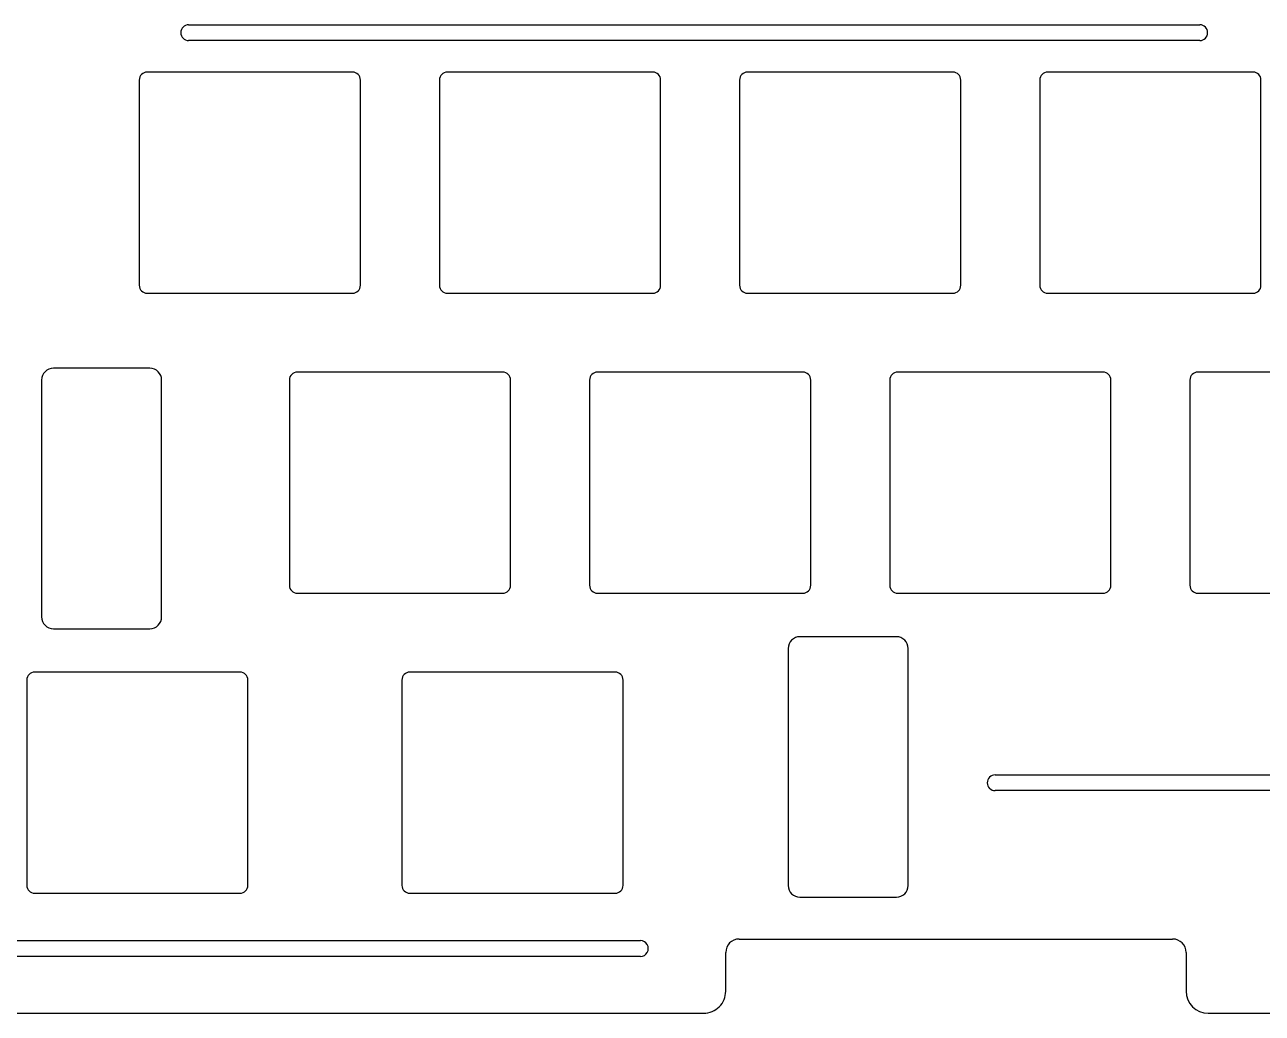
# Model space of a CAD drawing. Header units: inches. Extents: x -191 to 224, y -63 to 76.
# Drawn here: x -144.3 to -65.9, y -62.7 to -0.1 of the extents above; entities that cross this region are included whole.
import ezdxf

# ---------------------------------------------------------------- set-up
doc = ezdxf.new("R2010")
doc.units = ezdxf.units.IN
doc.header["$LTSCALE"] = 1.21
doc.header["$MEASUREMENT"] = 0
doc.layers.get('0').update_dxf_attribs({"linetype": 'CONTINUOUS'})

msp = doc.modelspace()

# ---------------------------------------------------------------- linework, layer by layer
at = {"color": 7, "linetype": 'Continuous'}
for p, q in [((-133.90476, -0.0551), (-69.90476, -0.0551)), ((-69.90476, -1.0551), (-133.90476, -1.0551)), ((-123.52838, -3.05498), (-136.52838, -3.05498)), ((-104.52838, -3.05498), (-117.52838, -3.05498)), ((-85.52838, -3.05498), (-98.52838, -3.05498)), ((-66.52838, -3.05498), (-79.52838, -3.05498)), ((-137.02838, -3.55498), (-137.02838, -16.55498)), ((-123.02838, -16.55498), (-123.02838, -3.55498)), ((-118.02838, -3.55498), (-118.02838, -16.55498)), ((-104.02838, -16.55498), (-104.02838, -3.55498)), ((-99.02838, -3.55498), (-99.02838, -16.55498)), ((-85.02838, -16.55498), (-85.02838, -3.55498)), ((-80.02838, -3.55498), (-80.02838, -16.55498)), ((-66.02838, -16.55498), (-66.02838, -3.55498)), ((-136.52838, -17.05498), (-123.52838, -17.05498)), ((-117.52838, -17.05498), (-104.52838, -17.05498)), ((-98.52838, -17.05498), (-85.52838, -17.05498)), ((-79.52838, -17.05498), (-66.52838, -17.05498)), ((-136.36538, -21.80529), (-142.46538, -21.80529)), ((-143.21538, -22.55529), (-143.21538, -37.55529)), ((-135.61538, -37.55529), (-135.61538, -22.55529)), ((-127.52838, -22.554), (-127.52838, -35.554)), ((-114.02838, -22.054), (-127.02838, -22.054)), ((-113.52838, -35.554), (-113.52838, -22.554)), ((-108.52838, -22.554), (-108.52838, -35.554)), ((-95.02838, -22.054), (-108.02838, -22.054)), ((-94.52838, -35.554), (-94.52838, -22.554)), ((-89.52838, -22.554), (-89.52838, -35.554)), ((-76.02838, -22.054), (-89.02838, -22.054)), ((-75.52838, -35.554), (-75.52838, -22.554)), ((-70.52838, -22.554), (-70.52838, -35.554)), ((-57.02838, -22.054), (-70.02838, -22.054)), ((-127.02838, -36.054), (-114.02838, -36.054)), ((-108.02838, -36.054), (-95.02838, -36.054)), ((-89.02838, -36.054), (-76.02838, -36.054)), ((-70.02838, -36.054), (-57.02838, -36.054)), ((-142.46538, -38.30529), (-136.36538, -38.30529)), ((-89.10833, -38.80644), (-95.20833, -38.80644)), ((-95.95833, -39.55644), (-95.95833, -54.55644)), ((-88.35833, -54.55644), (-88.35833, -39.55644)), ((-130.65335, -41.05381), (-143.65335, -41.05381)), ((-106.90337, -41.054), (-119.90337, -41.054)), ((-144.15335, -41.55381), (-144.15335, -54.55381)), ((-130.15335, -54.55381), (-130.15335, -41.55381)), ((-120.40337, -41.554), (-120.40337, -54.554)), ((-106.40337, -54.554), (-106.40337, -41.554)), ((-82.85833, -47.55681), (-54.65335, -47.55681)), ((-54.65335, -48.55681), (-82.85833, -48.55681)), ((-143.65335, -55.05381), (-130.65335, -55.05381)), ((-119.90337, -55.054), (-106.90337, -55.054)), ((-95.20833, -55.30644), (-89.10833, -55.30644)), ((-99.05895, -57.95384), (-71.6201, -57.95384)), ((-152.30895, -58.05376), (-105.30895, -58.05376)), ((-105.30895, -59.05384), (-152.30895, -59.05384)), ((-99.90895, -61.25384), (-99.90895, -58.80384)), ((-70.7701, -58.80384), (-70.7701, -61.25384)), ((-156.30895, -62.65384), (-101.30895, -62.65384)), ((-69.3701, -62.65384), (-14.3701, -62.65384))]:
    msp.add_line(p, q, dxfattribs=at)
for centre, radius, start, end in [((-133.90476, -0.5551), 0.5, 90, 270), ((-69.90476, -0.5551), 0.5, 270, 90), ((-136.52838, -3.55498), 0.5, 90, 180), ((-123.52838, -3.55498), 0.5, 0, 90), ((-117.52838, -3.55498), 0.5, 90, 180), ((-104.52838, -3.55498), 0.5, 0, 90), ((-98.52838, -3.55498), 0.5, 90, 180), ((-85.52838, -3.55498), 0.5, 0, 90), ((-79.52838, -3.55498), 0.5, 90, 180), ((-66.52838, -3.55498), 0.5, 0, 90), ((-136.52838, -16.55498), 0.5, 180, 270), ((-123.52838, -16.55498), 0.5, 270, 0), ((-117.52838, -16.55498), 0.5, 180, 270), ((-104.52838, -16.55498), 0.5, 270, 0), ((-98.52838, -16.55498), 0.5, 180, 270), ((-85.52838, -16.55498), 0.5, 270, 0), ((-79.52838, -16.55498), 0.5, 180, 270), ((-66.52838, -16.55498), 0.5, 270, 0), ((-142.46538, -22.55529), 0.75, 90, 180), ((-136.36538, -22.55529), 0.75, 0, 90), ((-127.02838, -22.554), 0.5, 90, 180), ((-114.02838, -22.554), 0.5, 0, 90), ((-108.02838, -22.554), 0.5, 90, 180), ((-95.02838, -22.554), 0.5, 0, 90), ((-89.02838, -22.554), 0.5, 90, 180), ((-76.02838, -22.554), 0.5, 0, 90), ((-70.02838, -22.554), 0.5, 90, 180), ((-127.02838, -35.554), 0.5, 180, 270), ((-114.02838, -35.554), 0.5, 270, 0), ((-108.02838, -35.554), 0.5, 180, 270), ((-95.02838, -35.554), 0.5, 270, 0), ((-89.02838, -35.554), 0.5, 180, 270), ((-76.02838, -35.554), 0.5, 270, 0), ((-70.02838, -35.554), 0.5, 180, 270), ((-142.46538, -37.55529), 0.75, 180, 270), ((-136.36538, -37.55529), 0.75, 270, 0), ((-95.20833, -39.55644), 0.75, 90, 180), ((-89.10833, -39.55644), 0.75, 0, 90), ((-143.65335, -41.55381), 0.5, 90, 180), ((-130.65335, -41.55381), 0.5, 0, 90), ((-119.90337, -41.554), 0.5, 90, 180), ((-106.90337, -41.554), 0.5, 0, 90), ((-82.85833, -48.05681), 0.5, 90, 270), ((-143.65335, -54.55381), 0.5, 180, 270), ((-130.65335, -54.55381), 0.5, 270, 0), ((-119.90337, -54.554), 0.5, 180, 270), ((-106.90337, -54.554), 0.5, 270, 0), ((-95.20833, -54.55644), 0.75, 180, 270), ((-89.10833, -54.55644), 0.75, 270, 0), ((-99.05895, -58.80384), 0.85, 90, 180), ((-71.6201, -58.80384), 0.85, 0, 90), ((-105.30895, -58.55376), 0.5, 269.9817481, 90), ((-101.30895, -61.25384), 1.4, 270, 0.0000187), ((-69.3701, -61.25384), 1.4, 180, 270)]:
    msp.add_arc(centre, radius, start, end, dxfattribs=at)

doc.saveas('drawing.dxf')
